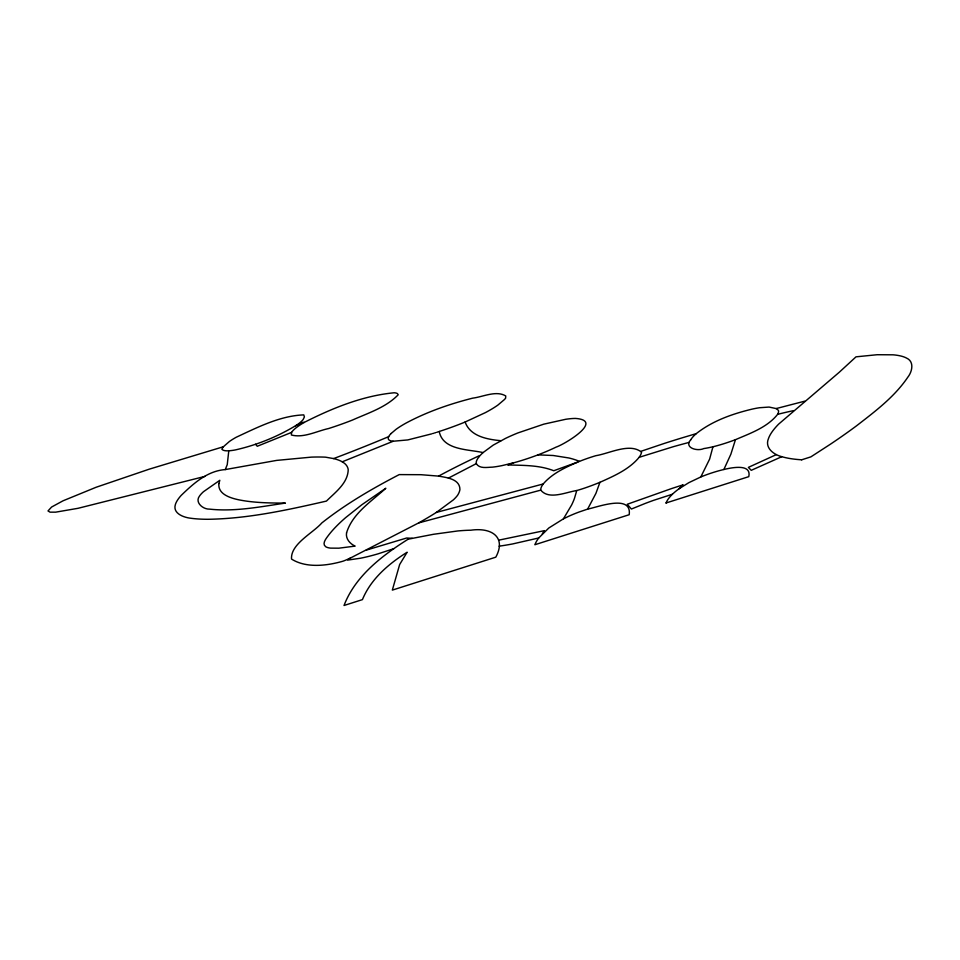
<?xml version="1.0" encoding="UTF-8"?>
<svg xmlns="http://www.w3.org/2000/svg" width="960" height="960" viewBox="0 0 960 960"><rect width="100%" height="100%" fill="white"/><g stroke="black" fill="none" stroke-linecap="round" stroke-linejoin="round"><path stroke-width="1.44" d="M476.28 463.632A84.144 17.784 -19.9 0 1 478.356 457.704L479.052 455.82A245.484 51.876 -19.9 0 0 438.576 476.112L420.924 474.696L399.228 474.6C372.216 488.628 345.732 504.012 321.828 522.936C312.948 533.112 290.34 544.08 291.54 559.068C306.132 568.32 326.712 565.872 342.924 561.216A15.024 3.18 -19.9 0 0 345.78 560.112L350.448 558.012A44.316 9.36 -19.9 0 0 354.204 556.092L418.656 522.912A188.256 39.78 -19.9 0 0 436.356 512.424L453.372 499.86A96.012 20.292 -19.9 0 0 457.596 495.264A146.424 30.948 -19.9 0 0 459.924 489.384C459.78 478.932 446.712 477.588 438.588 476.112M408.204 539.172A214.536 45.336 -19.9 0 0 393.792 548.688C373.056 563.184 353.244 581.316 344.028 605.484L362.424 599.628C370.872 578.964 388.656 563.844 407.136 552.228L399.66 564.504L392.328 590.112L495.804 557.172C506.496 537.432 492.024 527.16 470.808 530.208A165.792 35.04 -19.9 0 0 457.788 530.952L433.5 534.288L408.204 539.172M436.308 512.436L543.192 483.972C552.636 472.968 566.4 466.956 579.456 461.376A41.592 8.784 -19.9 0 1 595.896 455.676C609.492 453.492 629.808 442.524 641.556 452.184A111.396 23.544 -19.9 0 1 639.156 457.308C629.088 469.464 614.028 475.98 599.94 482.304A52.152 11.016 -19.9 0 1 587.664 487.02A38.868 8.208 -19.9 0 1 576.768 490.536L574.44 498.432A623.208 131.7 -19.9 0 1 571.584 505.056L563.412 518.856L548.832 527.988L538.74 537.972L512.664 543.936A168.936 35.7 -19.9 0 1 504.432 545.376L499.104 546.192M690.708 439.848A78.744 16.644 -19.9 0 1 696.264 433.632C712.416 420.864 732.336 413.868 752.148 409.116A43.152 9.12 -19.9 0 1 759.564 407.724L769.068 407.064L776.148 408.576A89.88 18.996 -19.9 0 1 778.536 410.796A75.756 16.008 -19.9 0 1 777.624 414.348C767.208 427.452 750.372 433.26 735.456 439.68L730.86 454.224L723.864 469.5A37.596 7.944 -19.9 0 0 709.692 473.616A31.68 6.696 -19.9 0 0 700.812 476.964L688.8 482.688L678.912 488.856A80.352 16.98 -19.9 0 0 672.396 494.268M599.94 482.304L595.92 493.38L587.616 509.124L579.384 511.908A33.468 7.068 -19.9 0 0 568.872 516.204L563.412 518.856M228.744 450.816A33.732 7.128 -19.9 0 1 222.6 449.832L221.88 449.244A58.356 12.336 -19.9 0 1 223.392 446.748L229.392 441.492A44.16 9.336 -19.9 0 1 236.208 437.256C257.484 427.38 280.056 415.752 303.768 414.888L304.392 416.916L303.192 419.46A43.716 9.24 -19.9 0 1 296.892 424.932C277.968 436.548 256.992 445.044 235.332 449.928A30.588 6.468 -19.9 0 1 228.792 450.78L227.244 464.664L225.24 469.584C207.36 470.904 193.548 483.444 181.188 495.408A148.488 31.38 -19.9 0 0 175.428 504.36C172.38 513.516 183.864 517.512 190.872 518.256A250.98 53.04 -19.9 0 0 207.996 519.288C248.088 518.688 287.532 509.988 326.448 501.084C335.22 492.336 347.796 483.288 348.216 469.776A201.204 42.516 -19.9 0 0 344.184 463.104L342.24 461.808A218.148 46.104 -19.9 0 0 333.576 458.58L325.5 457.164A240.504 50.82 -19.9 0 0 311.364 457.128L276.612 460.404L225.24 469.584M690.66 439.872C683.748 447.696 697.272 451.68 703.8 448.56A38.688 8.172 -19.9 0 0 712.944 446.76L709.632 459.084L700.812 476.964M304.284 422.388A47.424 10.02 -19.9 0 0 291.6 432.372L291.372 435C303.66 438.264 316.656 431.136 328.644 428.52A81.324 17.184 -19.9 0 0 352.356 420.096C368.148 413.016 385.944 407.496 398.208 394.764L397.44 393.624A31.8 6.72 -19.9 0 0 394.224 392.772C362.664 395.76 332.328 408.168 304.236 422.4L302.856 422.352A62.976 13.308 -19.9 0 1 295.572 425.808M542.292 533.808L544.44 530.64L498.996 540.108M478.908 456.936L478.944 456.888A93.18 19.692 -19.9 0 1 483.06 452.592L493.188 445.14L505.416 438.444A47.604 10.056 -19.9 0 1 517.824 432.96L543.78 424.164L565.8 419.268A56.772 12 -19.9 0 1 575.472 418.428C604.608 420.492 564.276 444.432 556.2 447.072A55.62 11.748 -19.9 0 1 537.96 454.872A58.896 12.444 -19.9 0 1 513.516 462.852L507.696 464.94C523.104 465.432 539.184 464.988 553.764 470.736L577.8 462.048M678.912 488.856L683.16 484.824A294.108 62.148 -19.9 0 0 671.532 488.58L627.228 504.276L631.416 509.028L645.192 503.448A90 19.02 -19.9 0 1 653.604 500.34L672.36 494.268A117.384 24.804 -19.9 0 0 666.096 502.968M391.128 433.512L395.88 429.456A55.056 11.64 -19.9 0 1 406.176 423C427.104 411.804 449.712 403.98 472.668 398.148C483.084 396.9 496.056 390.144 505.74 395.952L505.62 398.172L504.504 399.48L497.916 405.06A58.98 12.468 -19.9 0 1 485.388 412.62L465.12 422.016C470.292 436.524 487.548 439.416 500.928 440.712M801.672 459.804L810.864 456.876L830.292 444.288A531.732 112.368 -19.9 0 0 856.728 425.664C875.28 411.3 894.6 396.804 907.86 377.136C912.228 371.652 914.508 361.572 906.552 358.092A157.668 33.324 -19.9 0 0 893.088 354.816L877.2 354.72L856.02 356.832L839.268 372.252L778.632 424.128A204.744 43.272 -19.9 0 0 768.516 438.456C764.436 447.84 773.724 454.668 781.812 456.684A278.796 58.92 -19.9 0 0 801.696 459.792M350.448 558.012L347.676 560.1L360.528 558.216A58.488 12.36 -19.9 0 0 378.108 553.824L393.792 548.688M448.38 478.128L476.34 463.608C479.364 469.092 487.332 467.208 492.504 467.136A52.548 11.1 -19.9 0 0 502.08 465.6L513.504 462.864M776.364 454.608L748.368 467.376L751.248 470.328L781.812 456.684M291.612 432.372L257.268 446.268L255.516 444.276M342.24 461.808L393.228 441.228L407.82 439.92L431.7 433.86M641.076 451.26L664.488 443.364A282.12 59.616 -19.9 0 1 682.524 437.724L696.3 433.62M639.132 457.32L673.224 446.724A207.348 43.824 -19.9 0 1 689.076 442.416M438.228 431.82L436.74 432.3M665.988 503.004L748.776 476.652C751.824 463.284 731.136 467.748 723.864 469.5M435.744 432.612L434.736 432.924M433.728 433.248L432.72 433.56M587.616 509.124C597.828 507.096 632.064 493.908 629.196 514.716L534.9 544.728A196.116 41.448 -19.9 0 1 538.704 537.984M223.404 446.748L149.328 469.14L96.156 487.248L63.048 500.796L51.612 507.024L48 510.948L50.028 512.16L55.668 512.16L77.976 508.32L204.864 476.424M804.696 401.184L776.148 408.576M576.768 490.536C565.968 492.132 548.976 500.208 540.768 490.128A90.6 19.152 -19.9 0 1 543.264 483.96M540.768 490.128L418.656 522.912M366.264 550.128L406.644 538.008L412.284 538.332M537.96 454.872L553.212 455.496L568.896 457.98A377.832 79.848 -19.9 0 1 579.456 461.376M483.072 452.592C468.384 449.208 442.908 450.36 439.224 431.496M391.128 433.5A50.604 10.692 -19.9 0 0 388.656 436.656A353.928 74.796 -19.9 0 1 333.6 458.592M393.156 441.264A43.944 9.288 -19.9 0 1 388.704 436.644M465.144 422.028A77.952 16.476 -19.9 0 1 439.236 431.472M735.456 439.68A47.028 9.936 -19.9 0 1 727.944 442.368A43.344 9.156 -19.9 0 1 712.932 446.784M777.624 414.336A128.76 27.204 -19.9 0 1 793.584 410.628M346.548 532.872C345.516 538.812 350.028 543.852 355.152 546.108L338.844 548.184L330.576 548.124A60.672 12.828 -19.9 0 1 325.656 546.684C321.888 543.96 325.68 539.1 327.6 536.496A302.1 63.84 -19.9 0 1 345.612 517.656L361.968 504.648L385.824 488.256C371.448 501.468 352.536 513.288 346.548 532.872M218.892 483.576C217.692 494.328 230.556 498.06 238.812 499.824C254.124 502.872 269.832 503.064 285.396 503.088C260.34 506.76 234.876 511.884 209.484 509.124C202.98 509.388 194.484 502.404 199.584 495.948A72.54 15.324 -19.9 0 1 203.46 491.724L219.804 480.3L218.892 483.576"/></g></svg>
